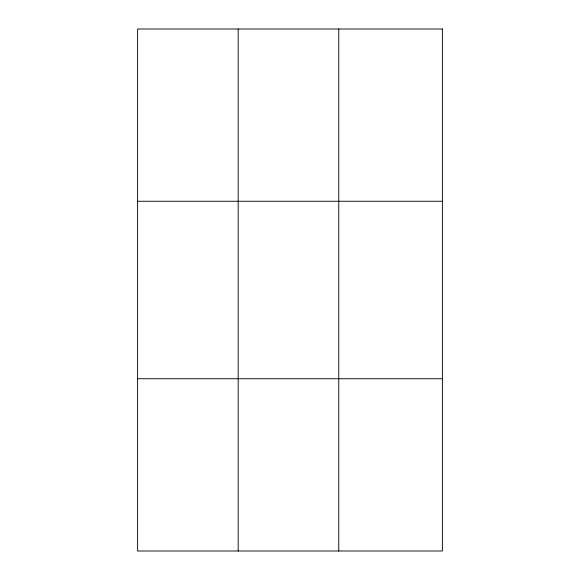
<?xml version="1.0" encoding="UTF-8"?>
<svg xmlns="http://www.w3.org/2000/svg" width="580" height="580" viewBox="0 0 580 580"><rect width="100%" height="100%" fill="white"/><g stroke="black" fill="none" stroke-linecap="round" stroke-linejoin="round"><path stroke-width="0.87" d="M338.763 29L338.763 551M137.605 201.26L442.395 201.26M137.605 378.74L442.395 378.74M238.184 29L238.184 551M442.395 29L442.395 551L137.605 551L137.605 29L442.395 29"/></g></svg>
